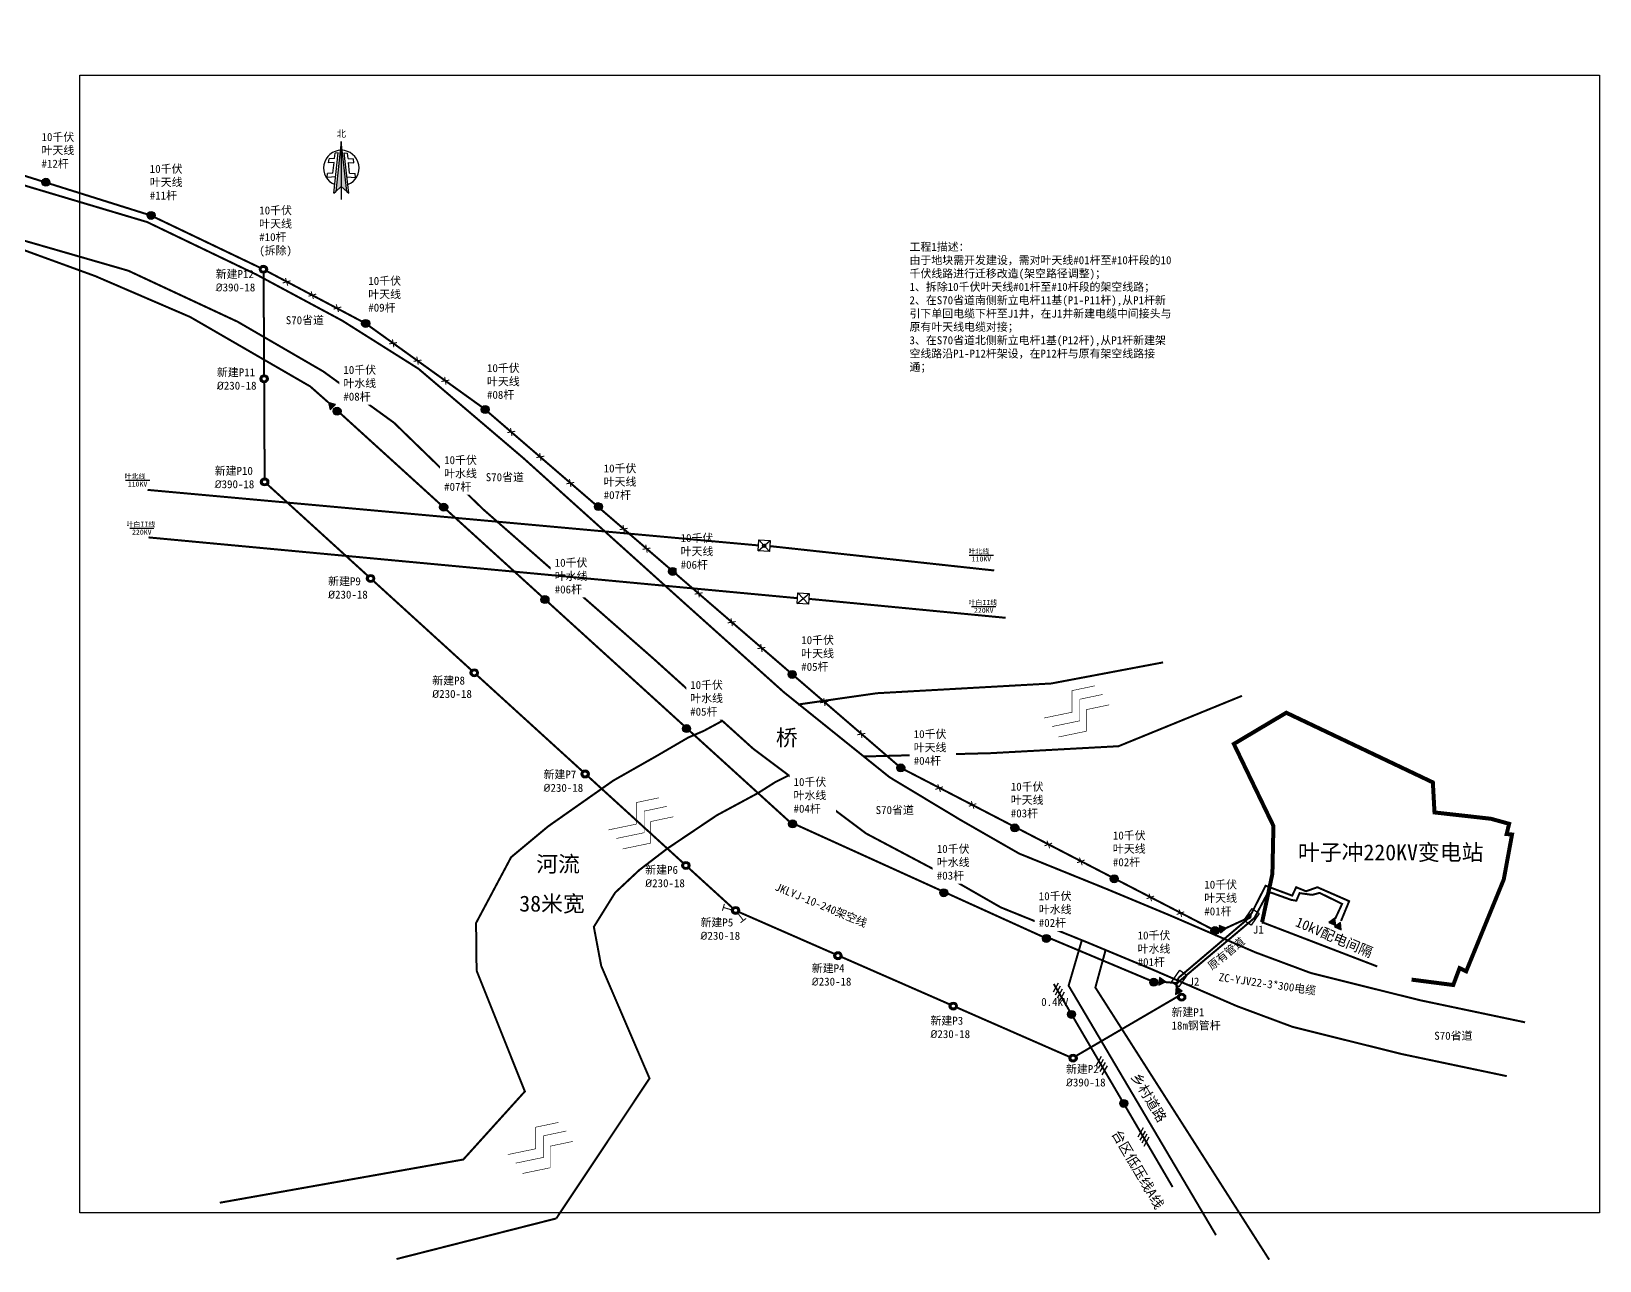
# Model space of a CAD drawing. Header units: millimetres. Extents: x 1872 to 4146, y 541 to 1606.
# Drawn here: x 3362 to 4146, y 541 to 1155 of the extents above; entities that cross this region are included whole.
import ezdxf
from ezdxf.enums import TextEntityAlignment as Align

# ---------------------------------------------------------------- set-up
doc = ezdxf.new("R2010")
doc.units = ezdxf.units.MM
doc.linetypes.add('X5', pattern=[3, 2, -1])
for name, color, linetype in [('GXYZ', 8, 'Continuous'), ('JMD', 8, 'Continuous'), ('其它', 7, 'Continuous')]:
    doc.layers.add(name, color=color, linetype=linetype)
doc.styles.get("Standard").update_dxf_attribs({"font": ''})
doc.styles.add('宋体', font='')
doc.styles.get('Standard').set_extended_font_data('SimSun')
doc.styles.get('宋体').set_extended_font_data('SimSun')

# ---------------------------------------------------------------- blocks, each defined once
blk = doc.blocks.new('xx')
at = {"color": 0, "const_width": 0.5}
for points in [[(3494.597079361945, 1030.625804946574), (3490.740229022731, 1031.754875564969)], [(3492.10411888314, 1029.261915086164), (3493.233189501535, 1033.118765425379)]]:
    blk.add_lwpolyline(points, dxfattribs=at)
blk = doc.blocks.new('ZB1010')
blk.add_hatch(color=0).paths.add_polyline_path([(0, 13.18324299772871), (-2.711848905417355, -11.73355901472905), (0, -9.247849986517394), (2.711848905417355, -11.73355901472905)])
at = {"color": 0, "lineweight": 30}
blk.add_lwpolyline([(0, 13.18324299772871), (-2.711848905417355, -11.73355901472905), (0, -9.247849986517394), (2.711848905417355, -11.73355901472905)], close=True, dxfattribs=at)
for points in [[(0, 13.18324299772871), (0, -15.69105883599104)], [(-6.3343332177692, 2.518034899925396), (-6.114376734205508, 4.539022183313818)], [(-3.600122399945576, 2.684561297674918), (-6.3343332177692, 2.518034899925396)], [(-3.600122399945576, 2.684561297674918), (-6.3343332177692, 2.518034899925396)], [(-3.380165916380974, 4.705548581063339), (-6.114376734205508, 4.539022183313818)], [(-3.380165916380974, 4.705548581063339), (-6.114376734205508, 4.539022183313818)], [(-4.163760687720241, -2.49421676591055), (-3.600122399945576, 2.684561297674918)], [(-3.695084719043734, -12.63480323003568), (-1.494895429293137, 7.580807165197483)], [(-3.380165916380974, 4.705548581063339), (-3.077725839028062, 7.484405291332222)], [(-1.494895429293137, 7.580807165197483), (-3.077725839028062, 7.484405291332222)], [(3.695084719043734, -12.63480323003568), (1.494895429293137, 7.580807165197483)], [(1.494895429293137, 7.580807165197483), (3.077725839028062, 7.484405291332222)], [(3.380165916380974, 4.705548581063339), (3.077725839028062, 7.484405291332222)], [(3.380165916380974, 4.705548581063339), (6.114376734205508, 4.539022183313818)], [(3.380165916380974, 4.705548581063339), (6.114376734205508, 4.539022183313818)], [(4.163760687720241, -2.49421676591055), (3.600122399945576, 2.684561297674918)], [(3.600122399945576, 2.684561297674918), (6.3343332177692, 2.518034899925396)], [(3.600122399945576, 2.684561297674918), (6.3343332177692, 2.518034899925396)], [(6.3343332177692, 2.518034899925396), (6.114376734205508, 4.539022183313818)], [(-7.117927989108466, -4.681730447048494), (-6.897971505544773, -2.660743163660072)], [(-2.800886761549918, -4.418802175433483), (-7.117927989108466, -4.681730447048494)], [(-2.800886761549918, -4.418802175433483), (-7.117927989108466, -4.681730447048494)], [(-4.163760687720241, -2.49421676591055), (-6.897971505544773, -2.660743163660072)], [(-4.163760687720241, -2.49421676591055), (-6.897971505544773, -2.660743163660072)], [(2.800886761549918, -4.418802175433483), (7.117927989108466, -4.681730447048494)], [(2.800886761549918, -4.418802175433483), (7.117927989108466, -4.681730447048494)], [(4.163760687720241, -2.49421676591055), (6.897971505544773, -2.660743163660072)], [(4.163760687720241, -2.49421676591055), (6.897971505544773, -2.660743163660072)], [(7.117927989108466, -4.681730447048494), (6.897971505544773, -2.660743163660072)], [(-3.695084719044643, -12.63480323003568), (-2.711848905417355, -11.73355901472905)], [(2.711848905417355, -11.73355901472905), (3.695084719044643, -12.63480323003568)]]:
    blk.add_lwpolyline(points, dxfattribs=at)
at = {"color": 0}
for points in [[(-1.494895429293137, 7.580807165197483), (-3.077725839028062, 7.484405291332222)], [(1.494895429293137, 7.580807165197483), (3.077725839028062, 7.484405291332222)]]:
    blk.add_lwpolyline(points, dxfattribs=at)
at = {"color": 0, "lineweight": 30}
blk.add_arc((0, 0), 8.884702532632682, 291.2568854173119, 248.7431145826881, dxfattribs=at)
at = {"color": 0, "insert": (-2.291421249757149, 18.85547781569835), "char_height": 3.36, "width": 8.008594252461478, "attachment_point": 1}
blk.add_mtext('{\\fSimHei|b0|i0|c134|p2;北}', dxfattribs=at)

msp = doc.modelspace()

# ---------------------------------------------------------------- hatches: boundary and pattern name
at = {"linetype": 'Continuous'}
h = msp.add_hatch(color=8, dxfattribs=at)
edge = h.paths.add_edge_path()
edge.add_ellipse((3369.394537863637, 1079.928232981722), major_axis=(2, 0), ratio=1, start_angle=0, end_angle=360)
h = msp.add_hatch(color=8, dxfattribs=at)
edge = h.paths.add_edge_path()
edge.add_ellipse((3421.902083501952, 1063.359573907263), major_axis=(2, 0), ratio=1, start_angle=0, end_angle=360)
h = msp.add_hatch(color=0)
h.dxf.hatch_style = 1
h.paths.add_polyline_path([(3480.043092308864, 1036.442119241885, 0.9999999999999999), (3476.043092308864, 1036.442119241885, 0.9999999999999999)])
h.paths.add_polyline_path([(3479.15245246833, 1036.442119241885, 0.9999999999999999), (3476.933732149399, 1036.442119241885, 0.9999999999999999)], flags=16)
h = msp.add_hatch(color=8, dxfattribs=at)
edge = h.paths.add_edge_path()
edge.add_ellipse((3529.164954450397, 1009.369248593443), major_axis=(2, 0), ratio=1, start_angle=0, end_angle=360)
h = msp.add_hatch(color=0)
h.dxf.hatch_style = 1
h.paths.add_polyline_path([(3480.435088739278, 981.7280355787817, 0.9999999999999999), (3476.435088739278, 981.7280355787817, 0.9999999999999999)])
h.paths.add_polyline_path([(3479.544448898744, 981.7280355787817, 0.9999999999999999), (3477.325728579813, 981.7280355787817, 0.9999999999999999)], flags=16)
h = msp.add_hatch(color=8)
h.dxf.hatch_style = 1
h.paths.add_polyline_path([(3510.52199398676, 969.896341101418), (3514.113467954971, 968.9052316469221), (3511.45940500534, 966.2904786806677)])
h = msp.add_hatch(color=8, dxfattribs=at)
edge = h.paths.add_edge_path()
edge.add_ellipse((3514.850108094062, 965.5274983737586), major_axis=(2, 0), ratio=1, start_angle=0, end_angle=360)
h = msp.add_hatch(color=8, dxfattribs=at)
edge = h.paths.add_edge_path()
edge.add_ellipse((3588.888859386785, 966.364395399848), major_axis=(2, 0), ratio=1, start_angle=0, end_angle=360)
h = msp.add_hatch(color=0)
h.dxf.hatch_style = 1
h.paths.add_polyline_path([(3480.682753589926, 930.198283154825, 0.9999999999999999), (3476.682753589926, 930.198283154825, 0.9999999999999999)])
h.paths.add_polyline_path([(3479.792113749392, 930.198283154825, 0.9999999999999999), (3477.57339343046, 930.198283154825, 0.9999999999999999)], flags=16)
h = msp.add_hatch(color=8, dxfattribs=at)
edge = h.paths.add_edge_path()
edge.add_ellipse((3568.146111826128, 917.5717095950122), major_axis=(2, 0), ratio=1, start_angle=0, end_angle=360)
h = msp.add_hatch(color=8, dxfattribs=at)
edge = h.paths.add_edge_path()
edge.add_ellipse((3645.48785579557, 917.8535052588753), major_axis=(2, 0), ratio=1, start_angle=0, end_angle=360)
h = msp.add_hatch(color=8, dxfattribs=at)
edge = h.paths.add_edge_path()
edge.add_ellipse((3682.580540913844, 885.4331293411217), major_axis=(2, 0), ratio=1, start_angle=0, end_angle=360)
h = msp.add_hatch(color=0)
h.dxf.hatch_style = 1
h.paths.add_polyline_path([(3533.644536995052, 881.9260977042101, 0.9999999999999999), (3529.644536995052, 881.9260977042101, 0.9999999999999999)])
h.paths.add_polyline_path([(3532.753897154518, 881.9260977042101, 0.9999999999999999), (3530.535176835587, 881.9260977042101, 0.9999999999999999)], flags=16)
h = msp.add_hatch(color=8, dxfattribs=at)
edge = h.paths.add_edge_path()
edge.add_ellipse((3618.779746839376, 871.3971967784659), major_axis=(2, 0), ratio=1, start_angle=0, end_angle=360)
h = msp.add_hatch(color=0)
h.dxf.hatch_style = 1
h.paths.add_polyline_path([(3585.44879836991, 834.8081536976773, 0.9999999999999999), (3581.44879836991, 834.8081536976773, 0.9999999999999999)])
h.paths.add_polyline_path([(3584.558158529375, 834.8081536976773, 0.9999999999999999), (3582.339438210444, 834.8081536976773, 0.9999999999999999)], flags=16)
h = msp.add_hatch(color=8, dxfattribs=at)
edge = h.paths.add_edge_path()
edge.add_ellipse((3742.327597006062, 833.9982447069402), major_axis=(2, 0), ratio=1, start_angle=0, end_angle=360)
h = msp.add_hatch(color=8, dxfattribs=at)
edge = h.paths.add_edge_path()
edge.add_ellipse((3689.537126106527, 806.9037069987207), major_axis=(2, 0), ratio=1, start_angle=0, end_angle=360)
h = msp.add_hatch(color=0)
h.dxf.hatch_style = 1
h.paths.add_polyline_path([(3640.839790234887, 784.2335872492064, 0.9999999999999999), (3636.839790234887, 784.2335872492064, 0.9999999999999999)])
h.paths.add_polyline_path([(3639.949150394352, 784.2335872492064, 0.9999999999999999), (3637.730430075421, 784.2335872492064, 0.9999999999999999)], flags=16)
h = msp.add_hatch(color=8, dxfattribs=at)
edge = h.paths.add_edge_path()
edge.add_ellipse((3796.602948613302, 787.3060780900439), major_axis=(2, 0), ratio=1, start_angle=0, end_angle=360)
h = msp.add_hatch(color=8, dxfattribs=at)
edge = h.paths.add_edge_path()
edge.add_ellipse((3742.530315194448, 759.3156022641732), major_axis=(2, 0), ratio=1, start_angle=0, end_angle=360)
h = msp.add_hatch(color=8, dxfattribs=at)
edge = h.paths.add_edge_path()
edge.add_ellipse((3853.571618801184, 757.3029425543849), major_axis=(2, 0), ratio=1, start_angle=0, end_angle=360)
h = msp.add_hatch(color=0)
h.dxf.hatch_style = 1
h.paths.add_polyline_path([(3691.191486780148, 738.5043153756883, 0.9999999999999999), (3687.191486780148, 738.5043153756883, 0.9999999999999999)])
h.paths.add_polyline_path([(3690.300846939614, 738.5043153756883, 0.9999999999999999), (3688.082126620682, 738.5043153756883, 0.9999999999999999)], flags=16)
h = msp.add_hatch(color=8, dxfattribs=at)
edge = h.paths.add_edge_path()
edge.add_ellipse((3903.248846411942, 731.8719384485291), major_axis=(2, 0), ratio=1, start_angle=0, end_angle=360)
h = msp.add_hatch(color=8, dxfattribs=at)
edge = h.paths.add_edge_path()
edge.add_ellipse((3818.068244263242, 724.8977831298006), major_axis=(2, 0), ratio=1, start_angle=0, end_angle=360)
h = msp.add_hatch(color=0)
h.dxf.hatch_style = 1
h.paths.add_polyline_path([(3716.027627400572, 716.075221215126, 0.9999999999999999), (3712.027627400572, 716.075221215126, 0.9999999999999999)])
h.paths.add_polyline_path([(3715.136987560038, 716.075221215126, 0.9999999999999999), (3712.918267241106, 716.075221215126, 0.9999999999999999)], flags=16)
h = msp.add_hatch(color=0)
h.dxf.hatch_style = 1
h.paths.add_polyline_path([(3969.469908355481, 711.4259647271117), (3969.765515632716, 713.6417648749349), (3971.536651211823, 712.2778613893929)])
h = msp.add_hatch(color=0)
h.dxf.hatch_style = 1
h.paths.add_polyline_path([(3969.765515632716, 713.6417648749352), (3971.536651211823, 712.2778613893929), (3971.832258489059, 714.4936615372163)])
h = msp.add_hatch(color=8, dxfattribs=at)
edge = h.paths.add_edge_path()
edge.add_ellipse((3953.612226195832, 705.9651609946459), major_axis=(2, 0), ratio=1, start_angle=0, end_angle=360)
h = msp.add_hatch(color=8)
h.dxf.hatch_style = 1
h.paths.add_polyline_path([(3955.707204273859, 708.591720795078), (3959.185508594227, 707.2566618937374), (3956.290161509934, 704.9118914408754)])
msp.add_hatch(color=8, dxfattribs=at).paths.add_polyline_path([(3977.045612593388, 709.8989180768967), (3977.508157182226, 709.7090431093366), (3977.698032149786, 710.1715876981743), (3977.235487560948, 710.3614626657345)])
h = msp.add_hatch(color=8)
h.dxf.hatch_style = 1
h.paths.add_polyline_path([(4010.574415164021, 709.9474587176077), (4013.992678972949, 708.4654142689808), (4013.567035210533, 712.1667397886641)])
h = msp.add_hatch(color=8)
h.dxf.hatch_style = 1
h.paths.add_polyline_path([(4013.285608852254, 707.8052809886339), (4016.703872661182, 706.323236540007), (4016.278228898766, 710.0245620596903)])
h = msp.add_hatch(color=8, dxfattribs=at)
edge = h.paths.add_edge_path()
edge.add_ellipse((3869.341293100749, 702.0378638568485), major_axis=(2, 0), ratio=1, start_angle=0, end_angle=360)
h = msp.add_hatch(color=0)
h.dxf.hatch_style = 1
h.paths.add_polyline_path([(3767.184801351482, 693.4430722199836, 0.9999999999999999), (3763.184801351482, 693.4430722199836, 0.9999999999999999)])
h.paths.add_polyline_path([(3766.294161510948, 693.4430722199836, 0.9999999999999999), (3764.075441192016, 693.4430722199836, 0.9999999999999999)], flags=16)
h = msp.add_hatch(color=8, dxfattribs=at)
edge = h.paths.add_edge_path()
edge.add_ellipse((3923.002892180218, 680.1453978892182), major_axis=(2, 0), ratio=1, start_angle=0, end_angle=360)
h = msp.add_hatch(color=0)
h.dxf.hatch_style = 1
h.paths.add_polyline_path([(3925.585201128692, 678.743160495924), (3925.802047724479, 682.4625637772358), (3928.914722155121, 680.4150674759051)])
h = msp.add_hatch(color=0)
h.dxf.hatch_style = 1
h.paths.add_polyline_path([(3933.958618406363, 674.0864324863164), (3934.17546500215, 677.8058357676282), (3937.288139432792, 675.7583394662975)])
h = msp.add_hatch(color=0)
h.dxf.hatch_style = 1
h.paths.add_polyline_path([(3938.958108289771, 672.7067245498536, 0.9999999999999999), (3934.958108289771, 672.7067245498536, 0.9999999999999999)])
h.paths.add_polyline_path([(3938.067468449237, 672.7067245498536, 0.9999999999999999), (3935.848748130305, 672.7067245498536, 0.9999999999999999)], flags=16)
h = msp.add_hatch(color=0)
h.dxf.hatch_style = 1
h.paths.add_polyline_path([(3824.829441106505, 668.2643025853533, 0.9999999999999999), (3820.829441106505, 668.2643025853533, 0.9999999999999999)])
h.paths.add_polyline_path([(3823.938801265971, 668.2643025853533, 0.9999999999999999), (3821.72008094704, 668.2643025853533, 0.9999999999999999)], flags=16)
h = msp.add_hatch(color=6, dxfattribs=at)
edge = h.paths.add_edge_path()
edge.add_ellipse((3881.937854796645, 664.1036224266406), major_axis=(2, 0), ratio=1, start_angle=0, end_angle=360)
h = msp.add_hatch(color=0)
h.dxf.hatch_style = 1
h.paths.add_polyline_path([(3884.679389314106, 642.2516325463494, 0.9999999999999999), (3880.679389314106, 642.2516325463494, 0.9999999999999999)])
h.paths.add_polyline_path([(3883.788749473572, 642.2516325463494, 0.9999999999999999), (3881.57002915464, 642.2516325463494, 0.9999999999999999)], flags=16)
h = msp.add_hatch(color=6, dxfattribs=at)
edge = h.paths.add_edge_path()
edge.add_ellipse((3907.995214158339, 619.6230052050303), major_axis=(2, 0), ratio=1, start_angle=0, end_angle=360)

# ---------------------------------------------------------------- linework, layer by layer
at = {"color": 6}
for p, q in [((3409.125582289974, 931.0569289919864), (3421.260694031346, 931.0743756794315)), ((3411.23902123132, 907.0288320256382), (3423.374132972692, 907.0462787130832)), ((3830.824282109013, 893.5889911076214), (3842.959393850385, 893.6064377950664)), ((3832.004383544702, 867.936521581139), (3844.139495286075, 867.953968268584)), ((3875.252369828316, 679.7803689695874), (3872.718759558236, 675.2591851255645)), ((3876.235235881365, 678.2296247525553), (3873.701625611284, 673.7084409085325)), ((3877.218101934413, 676.6788805355233), (3874.684491664333, 672.1576966915004)), ((3878.200967987461, 675.1281363184912), (3875.667357717381, 670.6069524744684)), ((3896.707385908649, 643.1226090454093), (3894.173775638568, 638.6014252013864)), ((3897.690251961697, 641.5718648283772), (3895.156641691617, 637.0506809843544)), ((3898.673118014745, 640.0211206113452), (3896.139507744665, 635.4999367673223)), ((3899.655984067794, 638.4703763943131), (3897.122373797713, 633.9491925502903)), ((3917.655669499445, 607.3306456267024), (3915.122059229365, 602.8094617826796)), ((3918.638535552494, 605.7799014096704), (3916.104925282413, 601.2587175656475)), ((3919.621401605542, 604.2291571926384), (3917.087791335462, 599.7079733486155)), ((3920.60426765859, 602.6784129756063), (3918.07065738851, 598.1572291315834))]:
    msp.add_line(p, q, dxfattribs=at)
at = {"color": 9}
for points, const_width in [([(4108.594459714931, 660.1351599923427), (4055.995379015732, 671.197651902307), (4001.569934443135, 684.754964112282), (3973.74710102824, 695.1205228945855), (3931.162621246541, 713.5618573085873), (3899.045822371528, 726.9362528876063), (3855.755999180165, 744.4543259018719), (3826.319211002744, 761.3376208367498), (3790.977349264604, 782.6163667583265), (3738.094478105275, 825.1524776828085), (3690.138822371521, 868.1292528875765), (3607.953822371582, 942.1142528874461), (3555.564637513491, 986.7305900736019), (3517.477822371558, 1010.760252887629), (3474.517952689986, 1033.836680597611), (3419.934549844041, 1060.059210566584), (3341.823906500368, 1083.346538170067), (3252.711278408044, 1098.319678412094), (3156.825822371556, 1114.38825288748), (3060.064822371557, 1130.63025288774), (2990.149453948122, 1139.933303359333), (2898.268853682881, 1154.838027064121)], 1), ([(4099.421484272377, 633.2422629094203), (4046.822403573178, 644.3047548193847), (3992.396959000581, 657.8620670293597), (3964.574125585686, 668.2276258116632), (3921.989645803987, 686.6689602256649), (3889.872846928974, 700.043355804684), (3846.583023737611, 717.5614288189496), (3817.14623556019, 734.4447237538275), (3779.294512234208, 754.482880800748), (3722.888642694579, 796.805252887461), (3672.969466505566, 841.8935926696224), (3587.935710537458, 916.455252887461), (3543.298000159277, 959.7789928813127), (3507.978685152276, 985.3947688073354), (3465.137361416534, 1010.255206115045), (3410.535822371548, 1035.739911430062), (3336.63383941536, 1057.070884110315), (3243.53830296549, 1071.426781329172), (3147.652846929001, 1087.495355804558), (3050.891846929003, 1103.737355804818), (2980.976478505568, 1113.040406276411), (2889.095878240327, 1127.945129981199)], 1), ([(3745.213822371533, 818.9402528877963), (3784.585270226604, 824.5868943205575), (3871.81133474344, 829.4639687029633), (3927.693285873147, 839.9990906372524)], 1), ([(3778.091051342184, 792.9814053013839), (3841.588046406764, 794.6422528878447), (3905.419025108718, 798.117532589948), (3967.085480931793, 823.2803101763154)], 1), ([(3893.570121451871, 828.283905191177), (3882.186658301922, 825.8873866332931), (3882.186658301922, 815.1030531228157), (3868.206966714266, 812.2072598653727)], 0.3), ([(3897.464464108432, 823.9901427749685), (3886.081000958484, 821.5936242170845), (3886.081000958484, 810.8092907066072), (3872.101309370828, 807.9134974491642)], 0.3), ([(3900.759677125523, 818.7976858995534), (3889.376213975574, 816.4011673416694), (3889.376213975574, 805.616833831192), (3875.396522387918, 802.7210405737491)], 0.3), ([(3977.156619221789, 710.16933558349), (3982.308030439474, 734.3672528874722), (3982.815822371546, 758.2842528878373), (3963.03382237154, 799.2432528876361), (3989.250822371543, 814.8452528875921), (4062.493822371561, 780.0352528875355), (4063.316822371536, 765.018252887543), (4091.488820380097, 761.8604515194106), (4100.609850302429, 759.3447807261382), (4099.357137158661, 754.227790406685), (4102.059858596974, 753.9827653661032), (4097.931862250875, 731.5396937660535), (4079.151837607877, 685.6325397708115), (4075.837826313657, 687.2295422728766), (4072.68282287961, 678.7815141931769), (4051.862822371567, 681.4742528877814)], 2), ([(3707.409499782977, 810.7864302308597), (3698.076822371545, 805.7452528874983), (3690.35694031602, 802.436586824033), (3674.879424629686, 793.4102724355361), (3652.946632863812, 780.9546729391735), (3620.382592623406, 758.073034120006), (3601.86404861588, 742.6675146023501), (3584.338953512833, 709.7592199930673), (3584.594582159007, 685.9857558988592)], 1), ([(3740.562394876715, 783.5443081998662), (3733.909247070468, 780.200738248297), (3725.249248223049, 774.7030909451954), (3704.661394936601, 763.5981941228935), (3679.924711803422, 746.9670064804532), (3665.905692264033, 736.2263127915611), (3653.83898325882, 724.9264680483524), (3643.197470271801, 707.8450823171548), (3646.872132060556, 688.353398046366), (3671.021370264642, 632.1099833151013), (3624.431463802932, 562.1268084458006)], 1), ([(3675.823366365617, 772.3593219534132), (3664.439903215669, 769.9628033955292), (3664.439903215669, 759.1784698850519), (3650.460211628013, 756.2826766276089)], 0.3), ([(3679.717709022179, 768.0655595372046), (3668.33424587223, 765.6690409793207), (3668.33424587223, 754.8847074688433), (3654.354554284575, 751.9889142114004)], 0.3), ([(3683.012922039269, 762.8731026617895), (3671.629458889321, 760.4765841039056), (3671.629458889321, 749.6922505934282), (3657.649767301665, 746.7964573359852)], 0.3), ([(4034.708231001649, 688.0621240303616), (3977.212893066897, 710.1415774376661)], 1), ([(3887.073134815684, 701.1763140291316), (3880.448196582033, 678.463143565814), (3954.102440366105, 553.7937169368961)], 1), ([(3898.944249222982, 696.2657525881043), (3893.828946560528, 677.5298691770699), (3980.686446420945, 541.546637688285)], 1), ([(3584.594582159007, 685.9857558988592), (3608.725639781985, 625.6045138637977), (3577.968401074295, 591.5752284850777), (3456.248264911951, 569.9797204562745)], 1), ([(3625.571567564868, 610.1238028193876), (3614.18810441492, 607.7272842615037), (3614.18810441492, 596.9429507510263), (3600.208412827264, 594.0471574935833)], 0.3), ([(3629.46591022143, 605.830040403179), (3618.082447071482, 603.4335218452951), (3618.082447071482, 592.6491883348177), (3604.102755483826, 589.7533950773748)], 0.3), ([(3632.76112323852, 600.6375835277639), (3621.377660088572, 598.24106496988), (3621.377660088572, 587.4567314594026), (3607.397968500916, 584.5609382019596)], 0.3)]:
    msp.add_lwpolyline(points, dxfattribs=dict(at, const_width=const_width))
at = {"color": 8, "const_width": 1}
for points in [[(3477.042327542096, 1036.920815225788), (3421.734574857025, 1063.376182129387), (3322.311822371531, 1094.60025288748), (3132.7386038563, 1123.216269403038)], [(3529.164954450397, 1009.369248593443), (3479.023465146219, 1035.92293809509)], [(3588.667420803412, 966.5994497514178), (3529.164954450397, 1009.369248593443)], [(3867.538358488954, 702.9035582518802), (3741.069755704792, 760.3222528875467), (3515.308929607013, 965.5387975287285), (3515.308929607013, 965.5387975287285)], [(3588.888859386785, 966.364395399848), (3796.602948613302, 787.3060780900439)], [(3953.612226195832, 705.9651609946459), (3796.602948613302, 787.3060780900439)], [(3871.341293100749, 702.0378638568485), (3921.231565829001, 681.0740544228656)], [(3624.431463802932, 562.1268084458006), (3544.593525029782, 541.8401190854099)]]:
    msp.add_lwpolyline(points, dxfattribs=at)
at = {"color": 8, "linetype": 'X5', "const_width": 1}
for points in [[(3510.52199398676, 969.896341101418), (3501.472249091094, 977.8984627521182), (3441.464135283043, 1012.608951626884), (3394.039707527748, 1033.036660236954), (3354.156577427857, 1047.569529618239), (3279.693822371572, 1063.150252887759), (3136.853305168845, 1083.71656614522), (3073.977969878149, 1024.11829244493)], [(3971.832258489059, 714.4936615372163), (3978.890425976241, 728.4001393066544), (3992.223908608444, 723.4394455217071), (3994.174493460215, 727.6557097013049), (3999.107222460367, 725.6207245434473), (4004.77622221957, 727.6413053823997), (4020.674869175402, 720.6828189911885), (4016.605913163809, 710.7907970261023)], [(3934.681825936134, 679.7410961760409), (3973.314119052504, 712.2594152759218), (3980.284455497138, 725.4164293846989), (3991.696018190325, 721.3312528876249), (3994.285591948319, 720.902414286149), (3995.876061038072, 724.7017171810752), (4002.197709791348, 723.8249797676507), (4005.900497467408, 724.8172528876585), (4017.13605229824, 719.3054868324211), (4013.688485015672, 711.9082793620584)], [(3959.185508594227, 707.2566618937374), (3971.106451469058, 712.7380872065521)], [(3934.681825936134, 679.7410961760409), (3928.59623757978, 680.2551415945841)]]:
    msp.add_lwpolyline(points, dxfattribs=at)
at = {"color": 9, "linetype": 'Continuous', "const_width": 0.1, "flags": 128}
for points, elevation in [([(3421.734574857025, 1063.376182129387, 1), (3421.834574857002, 1063.376182129387, 1)], 43.28999999999999), ([(3459.974822371531, 1027.837252887677, 1), (3460.074822371508, 1027.837252887677, 1)], 42.615), ([(3500.392822371537, 1024.92225288764, 1), (3500.492822371513, 1024.92225288764, 1)], 42.36), ([(3491.923822371554, 1008.811252887606, 1), (3492.023822371531, 1008.811252887606, 1)], 42.264), ([(3492.362822371567, 1009.73325288786, 1), (3492.462822371544, 1009.73325288786, 1)], 42.26), ([(3521.703822371582, 1007.815252887796, 1), (3521.803822371558, 1007.815252887796, 1)], 42.1), ([(3546.567822371583, 992.0412528875877, 1), (3546.66782237156, 992.0412528875877, 1)], 41.449), ([(3546.654822371583, 992.0992528877814, 1), (3546.754822371559, 992.0992528877814, 1)], 41.63), ([(3548.606822371573, 994.7492528876883, 1), (3548.70682237155, 994.7492528876883, 1)], 41.76), ([(3561.106822371573, 982.2452528874983, 1), (3561.20682237155, 982.2452528874983, 1)], 41.22), ([(3756.281822371561, 820.0452528877777, 1), (3756.381822371538, 820.0452528877777, 1)], 44.02), ([(3784.698822371577, 771.1872528877702, 1), (3784.798822371554, 771.1872528877702, 1)], 44.681), ([(3853.791127624022, 768.548609366886, 1), (3853.891127623999, 768.548609366886, 1)], 47.1), ([(3835.988822371556, 766.6002528874797, 1), (3836.088822371533, 766.6002528874797, 1)], 46.639), ([(3840.065822371546, 764.4712528877553, 1), (3840.165822371523, 764.4712528877553, 1)], 46.738), ([(3744.506822371538, 759.6882528874685, 1), (3744.606822371515, 759.6882528874685, 1)], 43.076), ([(3839.895822371563, 753.7502528878522, 1), (3839.995822371539, 753.7502528878522, 1)], 45.493), ([(3903.332742032918, 732.2822221110237, 1), (3903.432742032895, 732.2822221110237, 1)], 47), ([(4017.674822371543, 716.1342528874648, 1), (4017.77482237152, 716.1342528874648, 1)], 50), ([(3936.506822371538, 711.4022528876212, 1), (3936.606822371515, 711.4022528876212, 1)], 46.924), ([(3949.085822371565, 705.3232528877106, 1), (3949.185822371542, 705.3232528877106, 1)], 47.149), ([(3949.085822371565, 705.3232528877106, 1), (3949.185822371542, 705.3232528877106, 1)], 47.149), ([(3949.111822371578, 705.3292528877628, 1), (3949.211822371554, 705.3292528877628, 1)], 47.348), ([(3949.111822371578, 705.3292528877628, 1), (3949.211822371554, 705.3292528877628, 1)], 47.348), ([(3956.846365051609, 701.2050333281641, 1), (3956.946365051585, 701.2050333281641, 1)], 47.33), ([(3956.889255979247, 701.3225103665736, 1), (3956.989255979223, 701.3225103665736, 1)], 47.5), ([(3942.630822371549, 677.6562528878112, 1), (3942.730822371525, 677.6562528878112, 1)], 47.323), ([(4070.628253133289, 652.308440986335, 1), (4070.728253133266, 652.308440986335, 1)], 50.22), ([(4070.628253133289, 652.308440986335, 1), (4070.728253133266, 652.308440986335, 1)], 50.22), ([(3916.813691770399, 636.0955668178049, 1), (3916.913691770375, 636.0955668178049, 1)], 51.52)]:
    msp.add_lwpolyline(points, format="xyb", close=True, dxfattribs=dict(at, elevation=elevation))
at = {"color": 0, "const_width": 1, "elevation": -0.07}
for points in [[(3478.161746473258, 1034.515174392856), (3478.423476062176, 982.8373349563802)], [(3478.434712770952, 980.6186754830248), (3478.679970553135, 932.1931522527284)]]:
    msp.add_lwpolyline(points, dxfattribs=at)
at = {"color": 8}
for points in [[(3511.45940500534, 966.2904786806677), (3514.113467954971, 968.9052316469221), (3510.52199398676, 969.896341101418)], [(3955.707204273859, 708.591720795078), (3956.290161509934, 704.9118914408754), (3959.185508594227, 707.2566618937374)], [(4013.992678972949, 708.4654142689808), (4013.567035210533, 712.1667397886641), (4010.574415164021, 709.9474587176077)], [(4016.703872661182, 706.323236540007), (4016.278228898766, 710.0245620596903), (4013.285608852254, 707.8052809886339)]]:
    msp.add_lwpolyline(points, close=True, dxfattribs=at)
at = {"color": 0}
for points, const_width in [([(3479.503037109911, 929.4514130789414), (3530.849783887569, 882.7000792683024)], 1), ([(3532.489426562368, 881.2071807531994), (3582.628713538646, 835.5552419340609)], 1), ([(3584.269280520582, 834.061501835135), (3638.093513714593, 785.054410810435)], 1), ([(3639.726784828735, 783.5673136163093), (3688.383899632048, 739.2648960496697)], 1), ([(3690.02423393462, 737.7713678058519), (3713.132811636809, 716.7309534107142)], 1), ([(3708.454635013681, 719.3312291563973), (3707.448516441263, 715.8943770285484)], 0.5), ([(3711.881028738346, 716.3873700176784), (3708.024178399132, 717.516440636073)], 0.5), ([(3715.006193178365, 715.5526420518001), (3764.22142336189, 693.9931474989946)], 1), ([(3715.438414385022, 714.2908704074616), (3717.890291146753, 711.1067857123408)], 0.5), ([(3716.473534001074, 709.893711328521), (3719.310882432361, 712.078586842124)], 0.5), ([(3766.242306983146, 693.1078680994702), (3821.834442472358, 668.7548713180041)], 1), ([(3823.864643776233, 667.865510163159), (3881.615726319802, 642.5667531549373)], 1), ([(3883.532363496449, 642.9609385505997), (3934.984724312047, 673.0319255284189)], 1)]:
    msp.add_lwpolyline(points, dxfattribs=dict(at, const_width=const_width))
at = {"color": 6, "const_width": 1}
for points in [[(3843.260157228563, 885.9321764621545), (3731.078571288587, 898.1195533936656)], [(3873.056523861441, 679.2781483282239), (3932.441832455031, 577.8131866010391)]]:
    msp.add_lwpolyline(points, dxfattribs=at)
at = {"color": 6, "linetype": 'Continuous', "const_width": 0.1, "flags": 128}
for points, elevation in [([(3745.402359122083, 874.8010166416152, 1), (3745.502359122059, 874.8010166416152, 1)], 45.01), ([(3750.567409493633, 873.7970438169523, 1), (3750.667409493609, 873.7970438169523, 1)], 44.85)]:
    msp.add_lwpolyline(points, format="xyb", close=True, dxfattribs=dict(at, elevation=elevation))
at = {"color": 6, "const_width": 1, "elevation": 44.732}
msp.add_lwpolyline([(3848.994368786578, 862.279624653619), (3750.583877324701, 871.7540177701248)], dxfattribs=at)
at = {"color": 0}
for points in [[(3968.094785342213, 711.092308801492), (3972.154002682519, 716.9528703164933), (3975.716304779873, 714.485502913562), (3971.657087439567, 708.6249413985602)], [(3969.765515632716, 713.6417648749349), (3971.536651211823, 712.2778613893929), (3969.469908355481, 711.4259647271117)], [(3969.765515632716, 713.6417648749352), (3971.536651211823, 712.2778613893929), (3971.832258489059, 714.4936615372163)], [(3925.585201128692, 678.743160495924), (3928.914722155121, 680.4150674759051), (3925.802047724479, 682.4625637772358)], [(3931.955892645015, 680.282734258601), (3936.015109985321, 686.1432957736023), (3939.577412082675, 683.6759283706709), (3935.518194742369, 677.8153668556691)], [(3933.958618406363, 674.0864324863164), (3937.288139432792, 675.7583394662975), (3934.17546500215, 677.8058357676282)]]:
    msp.add_lwpolyline(points, close=True, dxfattribs=at)
at = {"color": 0, "linetype": 'X5', "const_width": 1}
for points in [[(3935.298936501063, 682.3003915854462), (3969.650335641516, 711.5003355673379)], [(3935.298936501063, 682.3003915854462), (3934.17546500215, 677.8058357676282)]]:
    msp.add_lwpolyline(points, dxfattribs=at)
at = {"color": 9}
msp.add_lwpolyline([(3977.045612593388, 709.8989180768967), (3977.508157182226, 709.7090431093366), (3977.698032149786, 710.1715876981743), (3977.235487560948, 710.3614626657345), (3977.045612593388, 709.8989180768967)], dxfattribs=at)
at = {"color": 8, "linetype": 'Continuous'}
for centre in [(3369.394537863637, 1079.928232981722, -42.738), (3421.902083501952, 1063.359573907263), (3529.164954450397, 1009.369248593443), (3514.850108094062, 965.5274983737586), (3588.888859386785, 966.364395399848), (3568.146111826128, 917.5717095950122), (3645.48785579557, 917.8535052588753), (3682.580540913844, 885.4331293411217), (3618.779746839376, 871.3971967784659), (3742.327597006062, 833.9982447069402), (3689.537126106527, 806.9037069987207), (3796.602948613302, 787.3060780900439), (3742.530315194448, 759.3156022641732), (3853.571618801184, 757.3029425543849), (3903.248846411942, 731.8719384485291), (3818.068244263242, 724.8977831298006), (3953.612226195832, 705.9651609946459), (3869.341293100749, 702.0378638568485), (3923.002892180218, 680.1453978892182)]:
    msp.add_circle(centre, 2, dxfattribs=at)
at = {"color": 0, "linetype": 'Continuous'}
for centre in [(3478.043092308864, 1036.442119241885), (3478.435088739278, 981.7280355787817), (3478.682753589926, 930.198283154825), (3531.644536995052, 881.9260977042101), (3583.44879836991, 834.8081536976773), (3638.839790234887, 784.2335872492064), (3689.191486780148, 738.5043153756883), (3714.027627400572, 716.075221215126), (3765.184801351482, 693.4430722199836), (3936.958108289771, 672.7067245498536), (3822.829441106505, 668.2643025853533), (3882.679389314106, 642.2516325463494)]:
    msp.add_circle(centre, 2, dxfattribs=at)
at = {"color": 0}
for centre in [(3478.043092308864, 1036.442119241885), (3478.435088739278, 981.7280355787817), (3478.682753589926, 930.198283154825), (3531.644536995052, 881.9260977042101), (3583.44879836991, 834.8081536976773), (3638.839790234887, 784.2335872492064), (3689.191486780148, 738.5043153756883), (3714.027627400572, 716.075221215126), (3765.184801351482, 693.4430722199836), (3822.829441106505, 668.2643025853533), (3936.958108289771, 672.7067245498536), (3882.679389314106, 642.2516325463494)]:
    msp.add_circle(centre, 1.109360159465802, dxfattribs=at)
at = {"color": 8}
for centre, radius in [((3852.425822371532, 756.5352528875355), 0.5), ((3953.846822371564, 703.678252887692), 0.25)]:
    msp.add_circle(centre, radius, dxfattribs=at)
at = {"color": 6, "linetype": 'Continuous'}
for centre in [(3881.937854796645, 664.1036224266406), (3907.995214158339, 619.6230052050303)]:
    msp.add_circle(centre, 2, dxfattribs=at)
at = {"color": 9, "linetype": 'Continuous'}
msp.add_ellipse((3515.058929607013, 965.5387975287285), major_axis=(0.25, 0), ratio=1, dxfattribs=at)
at = {"layer": 'GXYZ', "color": 6, "linetype": 'Continuous'}
for p, q in [((3725.334055430957, 895.7195419203302), (3725.659052494159, 901.1835588589123)), ((3725.334055430957, 895.7195419203302), (3731.241069820887, 900.8515618652849)), ((3730.916072756288, 895.3875449220462), (3725.334055430957, 895.7195419203302)), ((3725.659052494159, 901.1835588589123), (3731.241069820887, 900.8515618652849)), ((3730.916072756288, 895.3875449220462), (3725.659052494159, 901.1835588589123)), ((3731.241069820887, 900.8515618652849), (3730.916072756288, 895.3875449220462)), ((3744.839361467071, 869.3540062967895), (3745.164358530273, 874.8180232353716)), ((3744.839361467071, 869.3540062967895), (3750.746375857001, 874.4860262417442)), ((3745.164358530273, 874.8180232353716), (3750.746375857001, 874.4860262417442)), ((3750.421378792401, 869.0220092985055), (3745.164358530273, 874.8180232353716)), ((3750.746375857001, 874.4860262417442), (3750.421378792401, 869.0220092985055)), ((3750.421378792401, 869.0220092985055), (3744.839361467071, 869.3540062967895))]:
    msp.add_line(p, q, dxfattribs=at)
msp.add_circle((3728.28756262435, 898.2855518914421), 0.8024900652560218, dxfattribs=at)

# ---------------------------------------------------------------- block references
at = {"color": 0}
for p, rotation in [((1086.882540710214, -1706.399286335821), 32.26677320956186), ((1099.708218069261, -1713.020334063382), 32.26677320956186), ((1112.240737088674, -1719.499799638277), 32.26677320956186), ((1126.406081535082, -1727.200478672456), 32.26677320956186), ((857.6893130276167, -1460.545281034488), 26.04524555675338), ((869.8820348806335, -1469.273404328178), 26.04524555675337), ((883.7770739103967, -1479.317408805458), 26.04524555675337), ((903.7451544532883, -1493.738800308657), 26.04524555675337), ((916.7120808305231, -1504.868156911542), 26.04524555675337), ((931.2580646280671, -1517.327386346045), 26.04524555675337), ((946.1824891913229, -1530.439559355191), 26.04524555675337), ((960.2524168165478, -1542.156055455842), 26.04524555675337), ((972.9115269371664, -1553.349373878284), 26.04524555675337), ((984.3047260457229, -1563.210154393292), 26.04524555675337), ((997.412396534206, -1574.536726606476), 26.04524555675337), ((1010.357794095873, -1585.578963338437), 26.04524555675337), ((1026.88484867502, -1599.955688170979), 26.04524555675337), ((1041.733276935743, -1612.860693177329), 26.04524555675337), ((1057.267962218794, -1625.941634829269), 26.04524555675337), ((1073.190124540241, -1639.878315668639), 26.04524555675337), ((1091.651038082929, -1655.857377358733), 26.04524555675337), ((1111.398250467664, -1672.774612362555), 26.04524555675337), ((1571.664940981873, -2090.939800031327), 35.510570135126), ((1588.401617099239, -2099.361439606307), 35.510570135126), ((1609.509017552986, -2110.981170159127), 35.510570135126), ((1626.232368291277, -2119.109651394472), 35.510570135126), ((1642.489330761966, -2127.571267106675), 35.510570135126), ((1659.079427709513, -2136.166136609621), 35.510570135126), ((1677.201943250611, -2145.560528857027), 35.510570135126), ((1692.25962160461, -2153.422502510885), 35.510570135126), ((1709.540972591639, -2161.917431670774), 35.510570135126)]:
    msp.add_blockref('xx', p, dxfattribs=dict(at, rotation=rotation))
at = {"layer": '其它', "color": 7, "lineweight": 40}
msp.add_blockref('ZB1010', (3516.981784765069, 1087.041268954154), dxfattribs=at)

# ---------------------------------------------------------------- texts
at = {"color": 6}
for s, p in [('叶北线', (3413.89289296707, 932.9522395438458)), ('110KV', (3415.178603442478, 929.1408483234178)), ('叶白II线', (3416.820291879603, 909.0250598087891)), ('220KV', (3417.292042383824, 905.1127513570696)), ('叶北线', (3835.591592786109, 895.4843016594808)), ('110KV', (3836.877303261517, 891.6729104390528)), ('叶白II线', (3837.585654192985, 869.93274936429)), ('220KV', (3838.057404697206, 866.0204409125704))]:
    msp.add_text(s, height=2.5, dxfattribs=at).set_placement(p, align=Align.MIDDLE_CENTER)
at = {"color": 0, "char_height": 4, "attachment_point": 1}
for s, insert, width in [('工程1描述：\\P由于地块需开发建设，需对叶天线#01杆至#10杆段的10千伏线路进行迁移改造(架空路径调整)；\\P1、拆除10千伏叶天线#01杆至#10杆段的架空线路；\\P2、在S70省道南侧新立电杆11基(P1-P11杆),从P1杆新引下单回电缆下杆至J1井，在J1井新建电缆中间接头与原有{\\fSimSun|b0|i0|c134|p2;叶天线}电缆对接；\\P3、{\\fSimSun|b0|i0|c134|p2;在S70省道北侧新立电杆1基(P12杆),}从P1杆新建架空线路沿P1-P12杆架设，在P12杆与原有架空线路接通；', (3800.953564444171, 1049.659537715197), 131.5580934764957), ('新建P12\\P{\\fISOCPEUR|b0|i0|c0|p34;%%C}390-18', (3454.206352400935, 1036.056082621011), 23.58220817434812), ('S70省道', (3489.247612151627, 1013.000788771664), 22.24026838991949), ('新建P11\\P{\\fISOCPEUR|b0|i0|c0|p34;%%C}230-18', (3454.821252493494, 986.9634806003314), 22.24026838991949), ('新建P10\\P{\\fISOCPEUR|b0|i0|c0|p34;%%C}390-18', (3453.717425282672, 937.7157211498982), 22.24026838991949), ('新建P9\\P{\\fISOCPEUR|b0|i0|c0|p34;%%C}230-18', (3510.405239269257, 882.5437649624315), 22.24026838991949), ('新建P8\\P{\\fISOCPEUR|b0|i0|c0|p34;%%C}230-18', (3562.453857638557, 832.9194367287887), 22.24026838991949), ('新建P7\\P{\\fISOCPEUR|b0|i0|c0|p34;%%C}230-18', (3618.068058675624, 785.9894749998094), 22.24026838991949), ('S70省道', (3784.042145802449, 768.2051484873207, 44.59), 22.24026838991949), ('新建P6\\P{\\fISOCPEUR|b0|i0|c0|p34;%%C}230-18', (3668.880621346517, 738.3366948476581), 22.24026838991949), ('10千伏叶天线\\P#01杆 ', (3948.269935693941, 730.933136650951), 19.19853821188053), ('新建P5\\P{\\fISOCPEUR|b0|i0|c0|p34;%%C}230-18', (3696.513780815059, 712.0618388896104), 22.24026838991949), ('10千伏叶水线\\P#01杆 ', (3914.952692231607, 705.55477050524), 17.2303598613853), ('J1', (3972.526633248226, 708.4699205410749), 22.24026838991949), ('新建P4\\P{\\fISOCPEUR|b0|i0|c0|p34;%%C}230-18', (3752.112671160145, 689.1488636491082), 22.24026838991949), ('J2', (3940.363336988705, 682.5037742063396), 22.24026838991949), ('0.4kV', (3866.77571017324, 672.322469415216), 22.24026838991949), ('新建P1\\P18m钢管杆', (3931.894969511095, 667.1988669999573), 28.65682787722517), ('新建P3\\P{\\fISOCPEUR|b0|i0|c0|p34;%%C}230-18', (3811.425519264893, 662.9319161619646), 22.24026838991949), ('S70省道', (4063.203547974384, 655.4243616574217), 22.24026838991949), ('新建P2\\P{\\fISOCPEUR|b0|i0|c0|p34;%%C}390-18', (3879.143335337747, 638.7649405872434), 22.24026838991949)]:
    msp.add_mtext(s, dxfattribs=dict(at, insert=insert, width=width))
for s, insert, width, rotation in [('JKLYJ-10-240架空线', (3734.859390893495, 730.0305875087114), 183.4620116494188, 337.471473684928), ('原有管道', (3949.489680719887, 689.1553736217385), 22.32973104221492, 39.21734736654521), ('ZC-YJV22-3*300电缆', (3955.845996814091, 684.8123789399441), 183.4620116494189, 351.8432470506839)]:
    msp.add_mtext(s, dxfattribs=dict(at, insert=insert, width=width, rotation=rotation))
at = {"layer": 'JMD', "color": 0, "linetype": 'Continuous', "style": '宋体'}
for s, p in [('桥', (3739.61623081122, 802.4034616841195)), ('叶子冲220KV变电站 ', (4044.141129465291, 745.0824374903586)), ('河流', (3625.329652708851, 739.2843978183164)), ('38米宽', (3622.29406253553, 719.4731777398098))]:
    msp.add_text(s, height=8, dxfattribs=at).set_placement(p, align=Align.MIDDLE_CENTER)
for s, rotation, p in [('10kV配电间隔', 337.1361207349826, (4013.19255608784, 702.7274650971376)), ('乡村道路', 300.9752835581643, (3920.592626756209, 622.6268110552667)), ('台区低压线A线', 300.3272572258051, (3915.135239066013, 586.6922540676553))]:
    msp.add_text(s, height=5, rotation=rotation, dxfattribs=at).set_placement(p, align=Align.MIDDLE_CENTER)

# ---------------------------------------------------------------- next in the draw order: texts
at = {"color": 0, "char_height": 4, "width": 19.19853821188053, "attachment_point": 1, "bg_fill": 2}
for s, insert in [('10千伏叶天线\\P#12杆 ', (3367.176899511035, 1104.55186964046)), ('10千伏叶天线\\P#11杆 ', (3421.271145275785, 1088.616891820731)), ('10千伏叶天线\\P#10杆(拆除) ', (3475.979346407378, 1067.872292006508)), ('10千伏叶天线\\P#09杆 ', (3530.472028413563, 1032.626756434392)), ('10千伏叶水线\\P#08杆 ', (3518.026765552802, 988.1457905881318)), ('10千伏叶天线\\P#08杆 ', (3589.798946586725, 989.0606888065536)), ('10千伏叶水线\\P#07杆 ', (3568.380085126744, 943.0741728567416)), ('10千伏叶天线\\P#07杆 ', (3648.111944212482, 938.9274334056298)), ('10千伏叶天线\\P#06杆 ', (3686.568367980297, 904.1467297520664)), ('10千伏叶水线\\P#06杆 ', (3623.637966701429, 891.8077599415054)), ('10千伏叶天线\\P#05杆 ', (3746.845265706856, 853.1349448490408)), ('10千伏叶水线\\P#05杆 ', (3691.348221425136, 830.7222233992067)), ('10千伏叶天线\\P#04杆 ', (3803.049885369485, 806.1797915334785)), ('10千伏叶水线\\P#04杆 ', (3743.007844136623, 782.2365614670064)), ('10千伏叶天线\\P#03杆 ', (3851.564894678826, 779.9021809430609)), ('10千伏叶天线\\P#02杆 ', (3902.589523145543, 755.4944956792044)), ('10千伏叶水线\\P#03杆 ', (3814.585404207466, 748.7823585001155)), ('10千伏叶水线\\P#02杆 ', (3865.552836252498, 725.1781356743211))]:
    msp.add_mtext(s, dxfattribs=dict(at, insert=insert))

# ---------------------------------------------------------------- next in the draw order: linework, layer by layer
at = {"color": 0}
msp.add_lwpolyline([(3386.375437722916, 1133.447416250705), (4145.839523220611, 1133.447416250705), (4145.839523220611, 564.9685722862346), (3386.375437722916, 564.9685722862346)], close=True, dxfattribs=at)
at = {"color": 6, "const_width": 1}
for points in [[(3725.496553962558, 898.4515503896213), (3420.161592194029, 926.203298439381)], [(3745.001859998672, 872.0860147660806), (3420.633826892882, 902.4578673566656)]]:
    msp.add_lwpolyline(points, dxfattribs=at)

# ---------------------------------------------------------------- next in the draw order: texts
at = {"color": 0, "insert": (3589.178491596096, 934.5410657176546), "char_height": 4, "width": 22.24026838991949, "attachment_point": 1}
msp.add_mtext('S70省道', dxfattribs=at)

doc.saveas('drawing.dxf')
